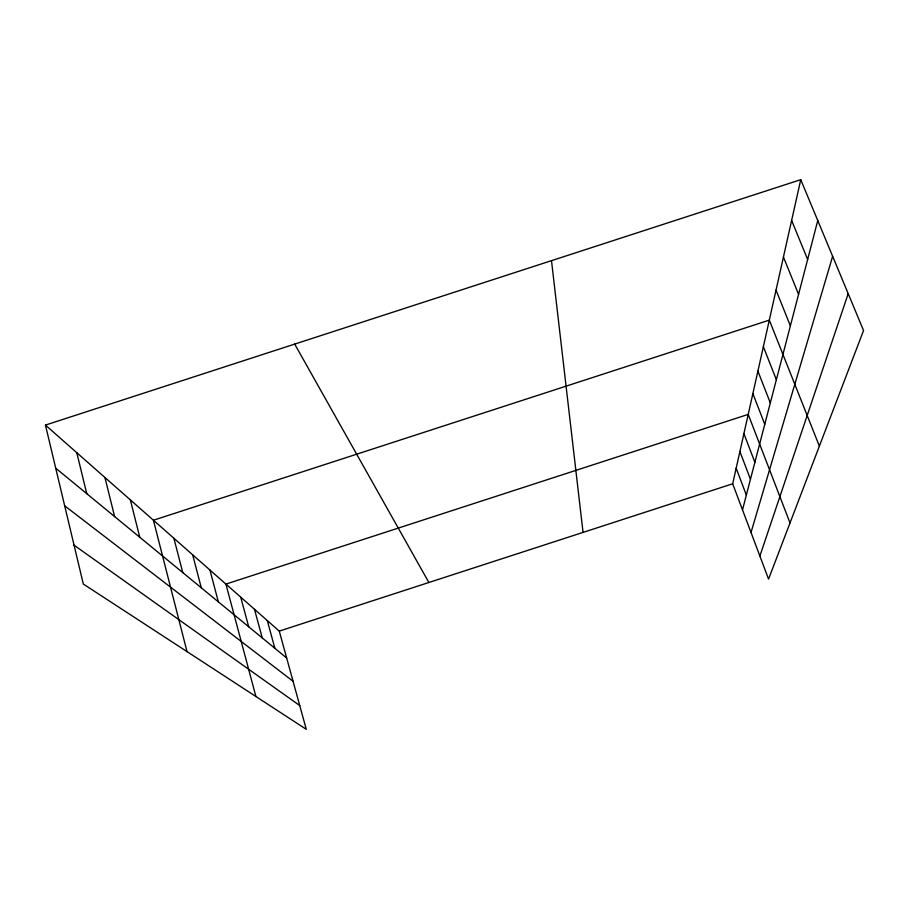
<?xml version="1.0" encoding="UTF-8"?>
<svg xmlns="http://www.w3.org/2000/svg" width="909" height="909" viewBox="0 0 909 909"><rect width="100%" height="100%" fill="white"/><g stroke="black" fill="none" stroke-linecap="round" stroke-linejoin="round"><path stroke-width="1.36" d="M800.749 179.675L863.55 330.535L768.559 579.113L732.688 483.781L800.749 179.675L45.45 425.082L83.321 584.044L306.276 729.325L279.268 631.107L45.45 425.082M742.505 509.858L817.77 220.546M751.016 532.504L832.633 256.27M759.879 556.047L848.199 293.664M279.268 631.107L732.688 483.781M74.061 545.195L299.743 705.554M64.675 505.802L293.073 681.296M55.71 468.158L286.653 657.98M294.698 344.102L428.889 582.499M791.625 220.433L807.646 259.44M783.433 257.042L798.568 294.346M776.036 290.107L790.375 325.842M819.373 446.149L769.321 320.127L153.428 520.232L187.015 651.617M763.367 346.715L776.354 379.723M757.901 371.133L770.321 402.926M752.868 393.608L764.764 424.287M790.023 522.959L748.221 414.39L225.909 584.101L255.906 696.51M743.914 433.638L754.879 462.295M739.903 451.534L750.459 479.282M736.176 468.215L746.346 495.098M267.291 620.563L274.87 648.287M254.475 609.257L262.247 637.913M240.715 597.145L248.691 626.767M209.934 570.023L218.342 601.838M192.651 554.785L201.298 587.816M173.88 538.253L182.766 572.59M130.351 499.905L139.759 537.242M104.933 477.498L114.614 516.573M76.788 452.693L86.753 493.678M551.502 260.667L583.055 532.401"/></g></svg>
